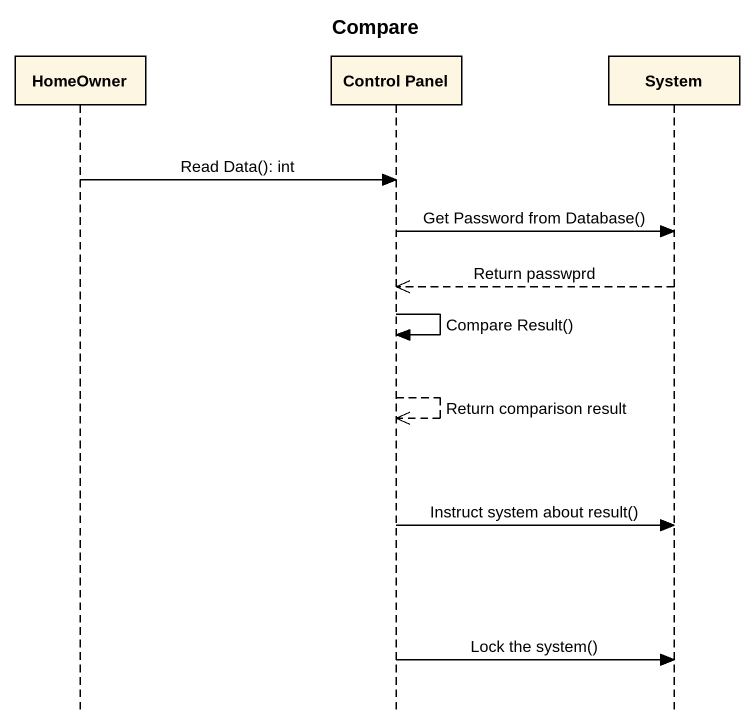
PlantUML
@startuml
title Compare
hide footbox
participant HomeOwner
participant "Control Panel" as Control_Panel
participant System

HomeOwner -> Control_Panel : Read Data(): int
Control_Panel -> System : Get Password from Database()
System -->> Control_Panel : Return passwprd
Control_Panel -> Control_Panel : Compare Result()
Control_Panel -->> Control_Panel : Return comparison result
Control_Panel -> System : Instruct system about result()
Control_Panel -> System : Lock the system()
@enduml
